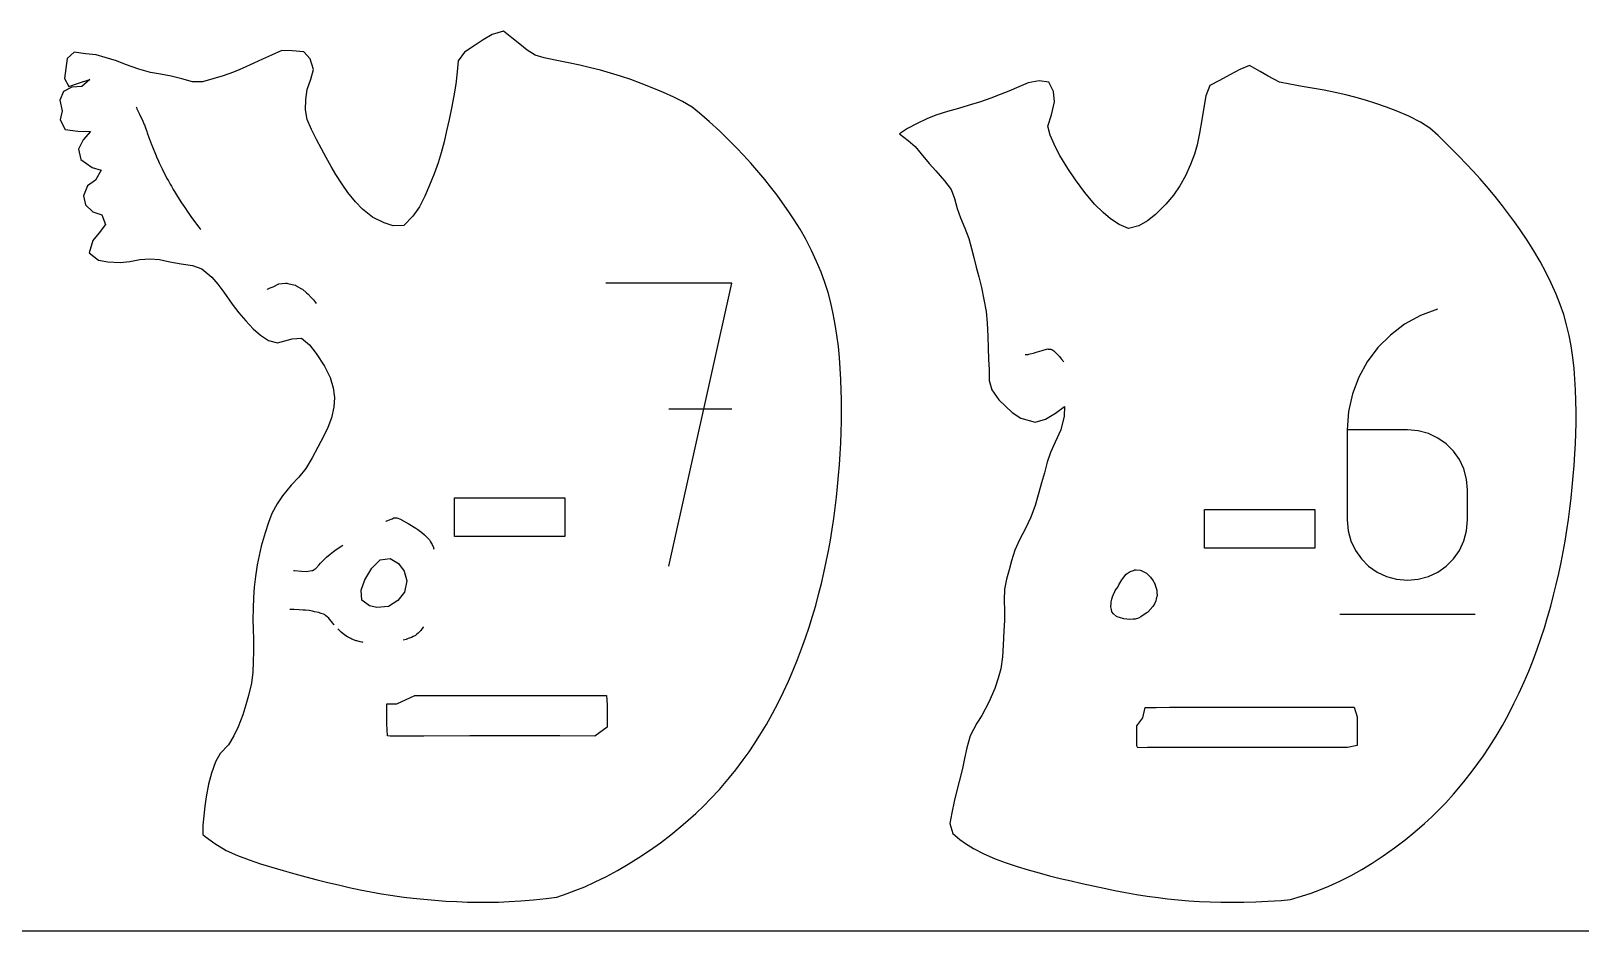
# Model space of a CAD drawing. Extents: x 0 to 300, y 0 to 147.
# Drawn here: x 144.8 to 230.6, y 0 to 49.8 of the extents above; entities that cross this region are included whole.
import ezdxf

# ---------------------------------------------------------------- set-up
doc = ezdxf.new("R2010")
doc.units = 0

msp = doc.modelspace()

# ---------------------------------------------------------------- linework, layer by layer
at = {"layer": 'annotation', "color": 1}
for p, q in [((150.658497, 45.575732), (150.671092, 45.549721)), ((150.671092, 45.549721), (150.705741, 45.475158)), ((150.705741, 45.475158), (150.780076, 45.323138)), ((150.780076, 45.323138), (150.849796, 45.172718)), ((150.849796, 45.172718), (150.871949, 45.123061)), ((150.871949, 45.123061), (150.971948, 44.907841)), ((150.971948, 44.907841), (151.02196, 44.786033)), ((151.02196, 44.786033), (151.082944, 44.646917)), ((151.082944, 44.646917), (151.115664, 44.574242)), ((151.115664, 44.574242), (151.174031, 44.417798)), ((151.174031, 44.417798), (151.249655, 44.205787)), ((151.249655, 44.205787), (151.274684, 44.141857)), ((151.274684, 44.141857), (151.368895, 43.877401)), ((151.368895, 43.877401), (151.386817, 43.831295)), ((151.386817, 43.831295), (151.402285, 43.791005)), ((151.402285, 43.791005), (151.507739, 43.501639)), ((151.507739, 43.501639), (151.521348, 43.46714)), ((151.521348, 43.46714), (151.632789, 43.176533)), ((151.632789, 43.176533), (151.648759, 43.138653)), ((151.648759, 43.138653), (151.760594, 42.866266)), ((151.760594, 42.866266), (151.784497, 42.812901)), ((151.784497, 42.812901), (151.893784, 42.564769)), ((151.893784, 42.564769), (151.931106, 42.486547)), ((151.931106, 42.486547), (152.037473, 42.260249)), ((152.037473, 42.260249), (152.092449, 42.152077)), ((152.092449, 42.152077), (152.196259, 41.943714)), ((152.196259, 41.943714), (152.266039, 41.813953)), ((152.266039, 41.813953), (152.366609, 41.62195)), ((152.366609, 41.62195), (152.442578, 41.487144)), ((152.442578, 41.487144), (152.540967, 41.307055)), ((152.540967, 41.307055), (152.614072, 41.182402)), ((152.614072, 41.182402), (152.713823, 41.006474)), ((152.713823, 41.006474), (152.782093, 40.896283)), ((152.782093, 40.896283), (152.88924, 40.714733)), ((152.88924, 40.714733), (152.954769, 40.614576)), ((152.954769, 40.614576), (153.078164, 40.414039)), ((153.078164, 40.414039), (153.137937, 40.325778)), ((153.137937, 40.325778), (153.290069, 40.086386)), ((153.290069, 40.086386), (153.349568, 40.00309)), ((153.349568, 40.00309), (153.510742, 39.759622)), ((153.510742, 39.759622), (153.573945, 39.67329)), ((153.573945, 39.67329), (153.727258, 39.450366)), ((153.727258, 39.450366), (153.789859, 39.368713)), ((153.789859, 39.368713), (153.936224, 39.165794)), ((153.936224, 39.165794), (153.996831, 39.090183)), ((153.996831, 39.090183), (154.125087, 38.919823)), ((154.125087, 38.919823), (154.192614, 38.836842)), ((154.192614, 38.836842), (154.222123, 38.796173)), ((157.911348, 35.485163), (157.92023, 35.491293)), ((157.92023, 35.491293), (158.065181, 35.572228)), ((158.065181, 35.572228), (158.239915, 35.630267)), ((158.239915, 35.630267), (158.559612, 35.783214)), ((158.559612, 35.783214), (158.918624, 35.824925)), ((158.918624, 35.824925), (159.001583, 35.828338)), ((159.001583, 35.828338), (159.057311, 35.80458)), ((159.057311, 35.80458), (159.463962, 35.71509)), ((159.463962, 35.71509), (159.473432, 35.707943)), ((159.473432, 35.707943), (159.511614, 35.687452)), ((159.511614, 35.687452), (159.808104, 35.519513)), ((159.808104, 35.519513), (159.866296, 35.495488)), ((159.866296, 35.495488), (160.089386, 35.291096)), ((160.089386, 35.291096), (160.180904, 35.225278)), ((160.180904, 35.225278), (160.336432, 35.026806)), ((183.60691, 35.822508), (176.648145, 35.822508)), ((180.128018, 20.173875), (183.60691, 35.822508)), ((160.336432, 35.026806), (160.472667, 34.90642)), ((160.472667, 34.90642), (160.58141, 34.760175)), ((160.58141, 34.760175), (160.615971, 34.701081)), ((222.659069, 34.392781), (221.705152, 34.03512)), ((222.659069, 34.392781), (222.659069, 34.392781)), ((220.829809, 33.553214), (220.042024, 32.959138)), ((221.705152, 34.03512), (220.829809, 33.553214)), ((220.042024, 32.959138), (219.350783, 32.264964)), ((199.833543, 31.887207), (199.980289, 31.886001)), ((199.980289, 31.886001), (200.0075, 31.884908)), ((200.0075, 31.884908), (200.047111, 31.897662)), ((200.047111, 31.897662), (200.359636, 31.975939)), ((200.359636, 31.975939), (200.397976, 31.99015)), ((200.397976, 31.99015), (200.778828, 32.102792)), ((200.778828, 32.102792), (200.789535, 32.106344)), ((200.789535, 32.106344), (200.888163, 32.132297)), ((200.888163, 32.132297), (201.095692, 32.186581)), ((201.095692, 32.186581), (201.109964, 32.1826)), ((201.109964, 32.1826), (201.267144, 32.178124)), ((201.267144, 32.178124), (201.309925, 32.149568)), ((201.309925, 32.149568), (201.420059, 32.076202)), ((201.420059, 32.076202), (201.438135, 32.064125)), ((201.438135, 32.064125), (201.441461, 32.061887)), ((201.441461, 32.061887), (201.47748, 32.027425)), ((201.47748, 32.027425), (201.691253, 31.825801)), ((201.691253, 31.825801), (201.744631, 31.768937)), ((201.744631, 31.768937), (201.840478, 31.650567)), ((219.350783, 32.264964), (218.765073, 31.482767)), ((201.840478, 31.650567), (201.982121, 31.483361)), ((218.765073, 31.482767), (218.293879, 30.624621)), ((218.293879, 30.624621), (217.946186, 29.7026)), ((217.946186, 29.7026), (217.730981, 28.728777)), ((183.60691, 28.85393), (180.128018, 28.85393)), ((217.730981, 28.728777), (217.65725, 27.715226)), ((217.65725, 27.715226), (217.65725, 22.731274)), ((220.987094, 27.715226), (217.65725, 27.715226)), ((221.585974, 27.661781), (220.987094, 27.715226)), ((222.1495, 27.507643), (221.585974, 27.661781)), ((222.668298, 27.262108), (222.1495, 27.507643)), ((223.132996, 26.93447), (222.668298, 27.262108)), ((223.534221, 26.534025), (223.132996, 26.93447)), ((223.862601, 26.070069), (223.534221, 26.534025)), ((224.108762, 25.551896), (223.862601, 26.070069)), ((224.263332, 24.988803), (224.108762, 25.551896)), ((224.316938, 24.390084), (224.263332, 24.988803)), ((224.316938, 22.731274), (224.316938, 24.390084)), ((224.316938, 24.390084), (224.316938, 24.390084)), ((164.478798, 22.657652), (164.488413, 22.662174)), ((164.488413, 22.662174), (164.616305, 22.722175)), ((164.616305, 22.722175), (164.813844, 22.801475)), ((164.813844, 22.801475), (164.913061, 22.839785)), ((164.913061, 22.839785), (165.03602, 22.845894)), ((165.03602, 22.845894), (165.081965, 22.850852)), ((165.081965, 22.850852), (165.276522, 22.771583)), ((165.276522, 22.771583), (165.313664, 22.755065)), ((165.313664, 22.755065), (165.340477, 22.739771)), ((165.340477, 22.739771), (165.705446, 22.537031)), ((165.705446, 22.537031), (166.126861, 22.271734)), ((217.65725, 22.731274), (217.65725, 22.731274)), ((217.65725, 22.731274), (217.711011, 22.132265)), ((224.263332, 22.132265), (224.316938, 22.731274)), ((166.126861, 22.271734), (166.191907, 22.231648)), ((166.191907, 22.231648), (166.239898, 22.19759)), ((166.239898, 22.19759), (166.458964, 22.034893)), ((166.458964, 22.034893), (166.605024, 21.915998)), ((166.605024, 21.915998), (166.670873, 21.856042)), ((166.670873, 21.856042), (166.824656, 21.696175)), ((166.824656, 21.696175), (166.880179, 21.628083)), ((166.880179, 21.628083), (166.948763, 21.530712)), ((166.948763, 21.530712), (167.007282, 21.431977)), ((217.711011, 22.132265), (217.865968, 21.568393)), ((217.865968, 21.568393), (218.112632, 21.049094)), ((223.862601, 21.049094), (224.108762, 21.568393)), ((224.108762, 21.568393), (224.263332, 22.132265)), ((161.055233, 20.541208), (161.182309, 20.670316)), ((161.182309, 20.670316), (161.387984, 20.843466)), ((161.387984, 20.843466), (161.573747, 20.993436)), ((161.573747, 20.993436), (161.726641, 21.097966)), ((161.726641, 21.097966), (162.037794, 21.297499)), ((162.037794, 21.297499), (162.054098, 21.30687)), ((162.054098, 21.30687), (162.07734, 21.319083)), ((162.07734, 21.319083), (162.100573, 21.332032)), ((167.007282, 21.431977), (167.039165, 21.367002)), ((167.039165, 21.367002), (167.10637, 21.207165)), ((167.10637, 21.207165), (167.117855, 21.173614)), ((167.117855, 21.173614), (167.133911, 21.119625)), ((218.112632, 21.049094), (218.441514, 20.583803)), ((218.441514, 20.583803), (218.843126, 20.181954)), ((223.132996, 20.181954), (223.534221, 20.583803)), ((223.534221, 20.583803), (223.862601, 21.049094)), ((159.36762, 19.933428), (159.388631, 19.930223)), ((159.388631, 19.930223), (159.412641, 19.932041)), ((159.412641, 19.932041), (159.804505, 19.894213)), ((159.804505, 19.894213), (160.110569, 19.888637)), ((160.110569, 19.888637), (160.172677, 19.897388)), ((160.172677, 19.897388), (160.379875, 19.927167)), ((160.379875, 19.927167), (160.430457, 19.940507)), ((160.430457, 19.940507), (160.461599, 19.957271)), ((160.461599, 19.957271), (160.570116, 20.021278)), ((160.570116, 20.021278), (160.587074, 20.030006)), ((160.587074, 20.030006), (160.600181, 20.044424)), ((160.600181, 20.044424), (160.765322, 20.226918)), ((160.765322, 20.226918), (160.8514, 20.335111)), ((160.8514, 20.335111), (161.055233, 20.541208)), ((205.240147, 19.494932), (205.428629, 19.731048)), ((205.428629, 19.731048), (205.490532, 19.777535)), ((205.490532, 19.777535), (205.65207, 19.880539)), ((205.65207, 19.880539), (205.841794, 19.93573)), ((205.841794, 19.93573), (205.906586, 19.967574)), ((205.906586, 19.967574), (205.975992, 19.975906)), ((205.975992, 19.975906), (206.201445, 19.95694)), ((206.201445, 19.95694), (206.252389, 19.938026)), ((206.252389, 19.938026), (206.551915, 19.780054)), ((206.551915, 19.780054), (206.66034, 19.681612)), ((218.843126, 20.181954), (219.307979, 19.852981)), ((219.307979, 19.852981), (219.826584, 19.606319)), ((222.1495, 19.606319), (222.668298, 19.852981)), ((222.668298, 19.852981), (223.132996, 20.181954)), ((204.826986, 18.824039), (204.959684, 19.017923)), ((204.959684, 19.017923), (205.02616, 19.14831)), ((205.02616, 19.14831), (205.195895, 19.428032)), ((205.195895, 19.428032), (205.240147, 19.494932)), ((206.66034, 19.681612), (206.766131, 19.571164)), ((206.766131, 19.571164), (206.927825, 19.35653)), ((206.927825, 19.35653), (206.981129, 19.250941)), ((206.981129, 19.250941), (207.009442, 19.189754)), ((207.009442, 19.189754), (207.043592, 19.071246)), ((207.043592, 19.071246), (207.117564, 18.847024)), ((219.826584, 19.606319), (220.389452, 19.451403)), ((220.389452, 19.451403), (220.987094, 19.397668)), ((220.987094, 19.397668), (221.585974, 19.451403)), ((220.987094, 19.397668), (220.987094, 19.397668)), ((221.585974, 19.451403), (222.1495, 19.606319)), ((204.588296, 17.920745), (204.59881, 18.099231)), ((204.59881, 18.099231), (204.601931, 18.203117)), ((204.601931, 18.203117), (204.637558, 18.346677)), ((204.637558, 18.346677), (204.669424, 18.483148)), ((204.669424, 18.483148), (204.709561, 18.567339)), ((204.709561, 18.567339), (204.801166, 18.7801)), ((204.801166, 18.7801), (204.826986, 18.824039)), ((207.001296, 18.09754), (206.911057, 17.949038)), ((207.073511, 18.255992), (207.001296, 18.09754)), ((207.096446, 18.366539), (207.073511, 18.255992)), ((207.135143, 18.546222), (207.096446, 18.366539)), ((207.117564, 18.847024), (207.127354, 18.720949)), ((207.127354, 18.720949), (207.135143, 18.546222)), ((159.337739, 17.773678), (159.160814, 17.771175)), ((159.399902, 17.775864), (159.337739, 17.773678)), ((159.685268, 17.767013), (159.399902, 17.775864)), ((159.902646, 17.746153), (159.685268, 17.767013)), ((160.036329, 17.740093), (159.902646, 17.746153)), ((160.224383, 17.715756), (160.036329, 17.740093)), ((160.408065, 17.686608), (160.224383, 17.715756)), ((160.526107, 17.656227), (160.408065, 17.686608)), ((160.773685, 17.609032), (160.526107, 17.656227)), ((160.844971, 17.576942), (160.773685, 17.609032)), ((161.075463, 17.509111), (160.844971, 17.576942)), ((161.137405, 17.451639), (161.075463, 17.509111)), ((161.312625, 17.293742), (161.137405, 17.451639)), ((161.349751, 17.252332), (161.312625, 17.293742)), ((161.367471, 17.227473), (161.349751, 17.252332)), ((161.535584, 17.03078), (161.367471, 17.227473)), ((204.620472, 17.781582), (204.588296, 17.920745)), ((204.643934, 17.65393), (204.620472, 17.781582)), ((204.719022, 17.538892), (204.643934, 17.65393)), ((204.884785, 17.397209), (204.719022, 17.538892)), ((204.981403, 17.350147), (204.884785, 17.397209)), ((205.05396, 17.331172), (204.981403, 17.350147)), ((205.29543, 17.260617), (205.05396, 17.331172)), ((205.461406, 17.238856), (205.29543, 17.260617)), ((205.617916, 17.222133), (205.461406, 17.238856)), ((205.812627, 17.23615), (205.617916, 17.222133)), ((205.921604, 17.243183), (205.812627, 17.23615)), ((206.113445, 17.303442), (205.921604, 17.243183)), ((206.24154, 17.365507), (206.113445, 17.303442)), ((206.598834, 17.610969), (206.24154, 17.365507)), ((206.627547, 17.636884), (206.598834, 17.610969)), ((206.911057, 17.949038), (206.627547, 17.636884)), ((217.240196, 17.523279), (224.737753, 17.523279)), ((161.601398, 16.946623), (161.535584, 17.03078)), ((161.612366, 16.934819), (161.601398, 16.946623)), ((161.855701, 16.665722), (161.810959, 16.716994)), ((161.99519, 16.531508), (161.855701, 16.665722)), ((162.104155, 16.430123), (161.99519, 16.531508)), ((162.265079, 16.31591), (162.104155, 16.430123)), ((162.345263, 16.261281), (162.265079, 16.31591)), ((166.105591, 16.348143), (165.984771, 16.284002)), ((166.170329, 16.398837), (166.105591, 16.348143)), ((166.267125, 16.475508), (166.170329, 16.398837)), ((166.321514, 16.53253), (166.267125, 16.475508)), ((166.407144, 16.626571), (166.321514, 16.53253)), ((166.450751, 16.681896), (166.407144, 16.626571)), ((166.536781, 16.799941), (166.450751, 16.681896)), ((166.550776, 16.820648), (166.536781, 16.799941)), ((162.528082, 16.169874), (162.345263, 16.261281)), ((162.590227, 16.139463), (162.528082, 16.169874)), ((162.826288, 16.05342), (162.590227, 16.139463)), ((162.861026, 16.041341), (162.826288, 16.05342)), ((163.052361, 15.993239), (162.861026, 16.041341)), ((163.15425, 15.967013), (163.052361, 15.993239)), ((163.17077, 15.964183), (163.15425, 15.967013)), ((163.218167, 15.95645), (163.17077, 15.964183)), ((165.594654, 16.127792), (165.439558, 16.084965)), ((165.708179, 16.169329), (165.594654, 16.127792)), ((165.898502, 16.238724), (165.708179, 16.169329)), ((165.984771, 16.284002), (165.898502, 16.238724))]:
    msp.add_line(p, q, dxfattribs=at)
at = {"layer": 'boundary', "color": 5}
for p, q in [((170.99043, 49.771549), (170.345865, 49.576032)), ((171.434804, 49.393684), (170.99043, 49.771549)), ((169.408072, 48.990533), (168.826234, 48.600701)), ((169.865162, 49.280987), (169.408072, 48.990533)), ((170.345865, 49.576032), (169.865162, 49.280987)), ((171.878828, 49.036662), (171.434804, 49.393684)), ((172.299595, 48.720252), (171.878828, 49.036662)), ((146.846715, 48.25929), (146.761924, 47.69838)), ((147.231953, 48.609694), (146.846715, 48.25929)), ((147.859749, 48.509763), (147.231953, 48.609694)), ((148.453651, 48.452747), (147.859749, 48.509763)), ((148.950591, 48.313663), (148.453651, 48.452747)), ((149.571072, 48.124643), (148.950591, 48.313663)), ((150.069734, 47.920187), (149.571072, 48.124643)), ((157.650556, 48.212581), (157.165295, 47.993144)), ((158.152612, 48.444613), (157.650556, 48.212581)), ((158.711549, 48.692067), (158.152612, 48.444613)), ((159.292332, 48.674725), (158.711549, 48.692067)), ((159.931051, 48.615447), (159.292332, 48.674725)), ((160.28247, 48.227891), (159.931051, 48.615447)), ((160.473566, 47.634744), (160.28247, 48.227891)), ((168.473368, 48.122028), (168.419438, 47.517955)), ((168.826234, 48.600701), (168.473368, 48.122028)), ((172.727305, 48.433844), (172.299595, 48.720252)), ((173.234666, 48.296454), (172.727305, 48.433844)), ((173.845501, 48.164517), (173.234666, 48.296454)), ((174.579038, 48.013452), (173.845501, 48.164517)), ((146.761924, 47.69838), (146.692833, 47.151729)), ((150.817158, 47.654755), (150.069734, 47.920187)), ((151.450063, 47.473099), (150.817158, 47.654755)), ((152.009422, 47.382853), (151.450063, 47.473099)), ((152.597021, 47.278324), (152.009422, 47.382853)), ((153.195497, 47.124567), (152.597021, 47.278324)), ((155.477943, 47.297181), (154.908202, 47.122144)), ((156.046275, 47.498382), (155.477943, 47.297181)), ((156.524116, 47.703542), (156.046275, 47.498382)), ((157.165295, 47.993144), (156.524116, 47.703542)), ((160.329349, 47.108364), (160.473566, 47.634744)), ((168.419438, 47.517955), (168.336969, 46.840339)), ((175.212672, 47.879045), (174.579038, 48.013452)), ((175.786667, 47.741577), (175.212672, 47.879045)), ((176.348838, 47.597841), (175.786667, 47.741577)), ((176.897535, 47.445859), (176.348838, 47.597841)), ((177.447452, 47.275752), (176.897535, 47.445859)), ((178.022679, 47.083052), (177.447452, 47.275752)), ((211.157686, 47.338984), (210.586877, 47.039006)), ((211.717302, 47.636784), (211.157686, 47.338984)), ((212.248046, 47.856676), (211.717302, 47.636784)), ((212.833788, 47.531552), (212.248046, 47.856676)), ((213.284499, 47.276856), (212.833788, 47.531552)), ((213.912314, 46.95026), (213.284499, 47.276856)), ((146.631942, 46.427686), (146.438603, 45.9453)), ((147.104927, 46.67285), (146.631942, 46.427686)), ((146.692833, 47.151729), (146.929903, 46.697263)), ((146.929903, 46.697263), (147.476385, 46.894838)), ((147.649053, 46.707784), (147.104927, 46.67285)), ((147.476385, 46.894838), (148.091169, 47.094214)), ((148.091169, 47.094214), (147.649053, 46.707784)), ((153.775674, 46.953724), (153.195497, 47.124567)), ((154.334493, 46.969644), (153.775674, 46.953724)), ((154.908202, 47.122144), (154.334493, 46.969644)), ((160.04554, 45.988607), (160.128007, 46.542523)), ((160.128007, 46.542523), (160.329349, 47.108364)), ((168.336969, 46.840339), (168.232327, 46.179432)), ((178.606847, 46.870971), (178.022679, 47.083052)), ((179.213624, 46.635237), (178.606847, 46.870971)), ((179.827761, 46.379057), (179.213624, 46.635237)), ((180.40525, 46.113459), (179.827761, 46.379057)), ((198.944292, 46.450057), (198.458891, 46.253284)), ((199.486516, 46.680288), (198.944292, 46.450057)), ((200.012737, 46.904917), (199.486516, 46.680288)), ((200.606956, 47.018289), (200.012737, 46.904917)), ((201.147653, 46.933356), (200.606956, 47.018289)), ((201.414599, 46.424698), (201.147653, 46.933356)), ((201.462806, 45.845769), (201.414599, 46.424698)), ((210.047705, 46.749198), (209.832407, 46.178423)), ((210.586877, 47.039006), (210.047705, 46.749198)), ((214.479833, 46.830591), (213.912314, 46.95026)), ((215.16611, 46.708271), (214.479833, 46.830591)), ((215.835958, 46.597295), (215.16611, 46.708271)), ((216.390772, 46.496702), (215.835958, 46.597295)), ((216.995367, 46.373498), (216.390772, 46.496702)), ((217.578062, 46.244576), (216.995367, 46.373498)), ((146.438603, 45.9453), (146.565266, 45.360935)), ((160.023294, 45.410178), (160.04554, 45.988607)), ((168.106021, 45.503461), (167.976398, 44.870213)), ((168.232327, 46.179432), (168.106021, 45.503461)), ((180.889416, 45.881655), (180.40525, 46.113459)), ((181.416224, 45.558205), (180.889416, 45.881655)), ((181.831015, 45.22302), (181.416224, 45.558205)), ((196.151602, 45.489485), (195.553255, 45.313695)), ((196.686868, 45.649105), (196.151602, 45.489485)), ((197.3702, 45.862628), (196.686868, 45.649105)), ((197.935868, 46.056313), (197.3702, 45.862628)), ((198.458891, 46.253284), (197.935868, 46.056313)), ((201.289633, 45.131327), (201.462806, 45.845769)), ((209.728348, 45.543926), (209.614192, 44.856408)), ((209.832407, 46.178423), (209.728348, 45.543926)), ((218.076744, 46.117134), (217.578062, 46.244576)), ((218.65929, 45.950014), (218.076744, 46.117134)), ((219.234564, 45.768968), (218.65929, 45.950014)), ((219.823158, 45.563552), (219.234564, 45.768968)), ((220.466021, 45.31735), (219.823158, 45.563552)), ((146.565266, 45.360935), (146.460233, 44.853973)), ((146.460233, 44.853973), (146.741591, 44.326186)), ((160.117375, 44.87252), (160.023294, 45.410178)), ((160.353575, 44.322922), (160.117375, 44.87252)), ((167.976398, 44.870213), (167.837745, 44.250734)), ((182.378475, 44.753879), (181.831015, 45.22302)), ((182.945192, 44.230365), (182.378475, 44.753879)), ((193.859111, 44.654323), (193.322409, 44.372944)), ((194.398629, 44.921129), (193.859111, 44.654323)), ((194.901729, 45.122886), (194.398629, 44.921129)), ((195.553255, 45.313695), (194.901729, 45.122886)), ((201.095193, 44.509307), (201.289633, 45.131327)), ((209.614192, 44.856408), (209.483708, 44.124686)), ((221.067441, 45.059162), (220.466021, 45.31735)), ((221.717765, 44.735231), (221.067441, 45.059162)), ((222.226895, 44.401194), (221.717765, 44.735231)), ((146.741591, 44.326186), (147.43776, 44.239645)), ((147.43776, 44.239645), (148.143407, 44.206533)), ((147.720904, 43.753388), (147.472181, 43.229134)), ((148.143407, 44.206533), (147.720904, 43.753388)), ((160.634232, 43.767564), (160.353575, 44.322922)), ((160.911256, 43.253749), (160.634232, 43.767564)), ((167.837745, 44.250734), (167.691543, 43.638148)), ((183.376122, 43.813254), (182.945192, 44.230365)), ((183.877584, 43.305397), (183.376122, 43.813254)), ((193.322409, 44.372944), (192.880925, 44.078295)), ((192.880925, 44.078295), (193.373153, 43.718471)), ((201.221274, 44.007041), (201.095193, 44.509307)), ((201.514811, 43.347976), (201.221274, 44.007041)), ((209.483708, 44.124686), (209.350736, 43.48262)), ((222.680325, 43.99374), (222.226895, 44.401194)), ((223.245446, 43.446107), (222.680325, 43.99374)), ((147.472181, 43.229134), (147.605731, 42.658328)), ((161.176835, 42.773187), (160.911256, 43.253749)), ((167.536035, 43.038738), (167.361096, 42.480558)), ((167.691543, 43.638148), (167.536035, 43.038738)), ((184.259813, 42.903774), (183.877584, 43.305397)), ((184.666891, 42.459105), (184.259813, 42.903774)), ((193.373153, 43.718471), (193.762224, 43.37917)), ((193.762224, 43.37917), (194.094715, 42.974861)), ((194.094715, 42.974861), (194.537123, 42.452745)), ((201.757411, 42.883838), (201.514811, 43.347976)), ((202.194092, 42.161654), (201.757411, 42.883838)), ((209.210917, 42.967604), (208.994596, 42.38173)), ((209.350736, 43.48262), (209.210917, 42.967604)), ((223.836662, 42.848131), (223.245446, 43.446107)), ((147.605731, 42.658328), (148.225686, 42.220947)), ((148.225686, 42.220947), (148.728893, 42.069476)), ((148.728893, 42.069476), (148.4036, 41.522454)), ((161.456987, 42.279959), (161.176835, 42.773187)), ((161.714741, 41.833001), (161.456987, 42.279959)), ((167.361096, 42.480558), (167.13827, 41.877239)), ((185.004467, 42.069825), (184.666891, 42.459105)), ((185.430984, 41.562147), (185.004467, 42.069825)), ((194.537123, 42.452745), (194.905596, 42.031463)), ((194.905596, 42.031463), (195.371662, 41.488732)), ((202.623243, 41.5367), (202.194092, 42.161654)), ((208.994596, 42.38173), (208.711623, 41.768219)), ((224.254106, 42.413425), (223.836662, 42.848131)), ((224.617605, 42.025023), (224.254106, 42.413425)), ((225.011841, 41.595373), (224.617605, 42.025023)), ((147.963457, 41.217352), (147.739997, 40.655669)), ((148.4036, 41.522454), (147.963457, 41.217352)), ((162.060156, 41.292661), (161.714741, 41.833001)), ((162.374245, 40.83633), (162.060156, 41.292661)), ((166.890135, 41.250194), (166.63635, 40.637489)), ((167.13827, 41.877239), (166.890135, 41.250194)), ((185.758845, 41.153306), (185.430984, 41.562147)), ((195.371662, 41.488732), (195.751036, 41.015068)), ((203.135528, 40.849351), (202.623243, 41.5367)), ((208.40287, 41.20732), (208.04463, 40.696926)), ((208.711623, 41.768219), (208.40287, 41.20732)), ((225.369013, 41.188598), (225.011841, 41.595373)), ((225.846806, 40.610801), (225.369013, 41.188598)), ((147.739997, 40.655669), (147.859238, 40.149613)), ((162.791282, 40.321081), (162.374245, 40.83633)), ((163.179451, 39.91859), (162.791282, 40.321081)), ((166.63635, 40.637489), (166.339879, 40.05246)), ((186.112265, 40.694376), (185.758845, 41.153306)), ((186.423262, 40.269566), (186.112265, 40.694376)), ((195.751036, 41.015068), (195.927583, 40.500685)), ((195.927583, 40.500685), (196.079431, 39.94858)), ((203.683314, 40.196202), (203.135528, 40.849351)), ((208.04463, 40.696926), (207.620071, 40.199386)), ((226.249603, 40.102851), (225.846806, 40.610801)), ((147.859238, 40.149613), (148.267933, 39.768271)), ((148.267933, 39.768271), (148.761568, 39.600651)), ((148.761568, 39.600651), (148.971967, 39.076616)), ((163.741066, 39.469112), (163.179451, 39.91859)), ((164.375473, 39.165795), (163.741066, 39.469112)), ((165.972556, 39.5326), (165.473158, 39.020261)), ((166.339879, 40.05246), (165.972556, 39.5326)), ((186.77252, 39.771684), (186.423262, 40.269566)), ((187.062495, 39.337575), (186.77252, 39.771684)), ((196.079431, 39.94858), (196.264165, 39.444448)), ((196.264165, 39.444448), (196.506085, 38.867957)), ((204.14883, 39.735817), (203.683314, 40.196202)), ((204.567064, 39.39343), (204.14883, 39.735817)), ((207.050441, 39.629313), (206.61273, 39.267205)), ((207.620071, 40.199386), (207.050441, 39.629313)), ((226.585786, 39.665722), (226.249603, 40.102851)), ((226.911326, 39.226777), (226.585786, 39.665722)), ((148.623181, 38.613798), (148.266766, 38.178699)), ((148.971967, 39.076616), (148.623181, 38.613798)), ((164.873133, 38.992632), (164.375473, 39.165795)), ((165.473158, 39.020261), (164.873133, 38.992632)), ((187.393432, 38.808149), (187.062495, 39.337575)), ((187.70077, 38.259219), (187.393432, 38.808149)), ((196.506085, 38.867957), (196.720583, 38.294248)), ((205.036296, 39.073133), (204.567064, 39.39343)), ((205.564225, 38.851788), (205.036296, 39.073133)), ((206.133804, 38.99493), (205.564225, 38.851788)), ((206.61273, 39.267205), (206.133804, 38.99493)), ((227.228933, 38.779496), (226.911326, 39.226777)), ((227.619588, 38.196525), (227.228933, 38.779496)), ((148.266766, 38.178699), (148.063871, 37.501433)), ((188.018864, 37.637184), (187.70077, 38.259219)), ((196.720583, 38.294248), (196.869952, 37.743463)), ((196.869952, 37.743463), (196.997311, 37.240277)), ((227.978845, 37.623484), (227.619588, 38.196525)), ((148.063871, 37.501433), (148.572922, 37.093868)), ((148.572922, 37.093868), (149.086046, 37.005274)), ((149.086046, 37.005274), (149.778158, 36.964677)), ((149.778158, 36.964677), (150.309329, 37.019925)), ((150.309329, 37.019925), (150.859539, 37.131826)), ((150.859539, 37.131826), (151.416254, 37.168321)), ((151.416254, 37.168321), (151.950929, 37.128384)), ((151.950929, 37.128384), (152.515206, 37.008337)), ((152.515206, 37.008337), (153.149415, 36.894288)), ((153.149415, 36.894288), (153.775644, 36.807734)), ((188.303436, 37.024768), (188.018864, 37.637184)), ((188.546916, 36.440281), (188.303436, 37.024768)), ((196.997311, 37.240277), (197.138078, 36.714114)), ((228.323887, 37.028198), (227.978845, 37.623484)), ((228.643693, 36.430838), (228.323887, 37.028198)), ((153.775644, 36.807734), (154.298314, 36.622417)), ((154.298314, 36.622417), (154.843982, 36.158656)), ((154.843982, 36.158656), (155.175797, 35.764933)), ((188.755724, 35.872331), (188.546916, 36.440281)), ((197.138078, 36.714114), (197.282098, 36.175451)), ((197.282098, 36.175451), (197.421753, 35.5809)), ((228.937199, 35.832117), (228.643693, 36.430838)), ((155.175797, 35.764933), (155.511343, 35.322633)), ((155.511343, 35.322633), (155.977775, 34.6609)), ((188.935896, 35.307109), (188.755724, 35.872331)), ((189.090556, 34.734901), (188.935896, 35.307109)), ((197.421753, 35.5809), (197.559489, 34.919682)), ((229.207675, 35.225242), (228.937199, 35.832117)), ((229.439712, 34.644319), (229.207675, 35.225242)), ((155.977775, 34.6609), (156.345455, 34.188063)), ((189.225406, 34.137016), (189.090556, 34.734901)), ((197.559489, 34.919682), (197.678663, 34.25112)), ((229.631081, 34.08949), (229.439712, 34.644319)), ((156.345455, 34.188063), (156.724528, 33.748165)), ((156.724528, 33.748165), (157.135372, 33.305629)), ((189.337924, 33.540395), (189.225406, 34.137016)), ((189.429618, 32.942861), (189.337924, 33.540395)), ((197.678663, 34.25112), (197.733034, 33.634233)), ((197.733034, 33.634233), (197.777196, 32.883488)), ((229.794455, 33.523041), (229.631081, 34.08949)), ((229.937235, 32.928417), (229.794455, 33.523041)), ((157.135372, 33.305629), (157.536801, 32.958941)), ((157.536801, 32.958941), (157.985545, 32.661216)), ((157.985545, 32.661216), (158.486635, 32.528285)), ((158.486635, 32.528285), (159.285156, 32.745034)), ((159.285156, 32.745034), (159.816314, 32.791876)), ((159.816314, 32.791876), (160.251046, 32.411175)), ((189.505811, 32.328273), (189.429618, 32.942861)), ((197.777196, 32.883488), (197.791309, 32.251133)), ((230.048905, 32.355333), (229.937235, 32.928417)), ((160.251046, 32.411175), (160.627793, 31.943487)), ((160.627793, 31.943487), (161.075339, 31.244647)), ((189.566042, 31.717866), (189.505811, 32.328273)), ((197.791309, 32.251133), (197.813921, 31.602604)), ((230.141288, 31.722745), (230.048905, 32.355333)), ((161.075339, 31.244647), (161.383979, 30.602402)), ((189.6119, 31.111389), (189.566042, 31.717866)), ((189.645221, 30.504437), (189.6119, 31.111389)), ((197.813921, 31.602604), (197.845757, 31.048885)), ((197.845757, 31.048885), (197.854485, 30.448821)), ((230.209037, 31.112028), (230.141288, 31.722745)), ((230.257806, 30.518054), (230.209037, 31.112028)), ((161.383979, 30.602402), (161.564519, 30.030825)), ((161.564519, 30.030825), (161.625193, 29.509325)), ((189.667418, 29.894224), (189.645221, 30.504437)), ((197.854485, 30.448821), (197.992728, 29.929349)), ((230.29083, 29.920927), (230.257806, 30.518054)), ((161.625193, 29.509325), (161.587482, 28.97052)), ((189.678375, 29.385496), (189.667418, 29.894224)), ((189.682105, 28.781903), (189.678375, 29.385496)), ((197.992728, 29.929349), (198.381891, 29.380163)), ((198.381891, 29.380163), (199.120968, 28.665232)), ((230.310957, 29.311302), (230.29083, 29.920927)), ((230.318922, 28.703581), (230.310957, 29.311302)), ((161.458743, 28.3825), (161.26226, 27.84611)), ((161.587482, 28.97052), (161.458743, 28.3825)), ((189.676651, 28.180974), (189.682105, 28.781903)), ((199.120968, 28.665232), (199.600365, 28.360461)), ((199.600365, 28.360461), (200.392304, 28.148239)), ((200.392304, 28.148239), (200.968671, 28.305775)), ((200.968671, 28.305775), (201.518402, 28.629967)), ((201.518402, 28.629967), (202.011565, 29.012564)), ((202.00669, 28.478285), (201.810739, 27.723763)), ((202.011565, 29.012564), (202.00669, 28.478285)), ((230.315708, 28.097607), (230.318922, 28.703581)), ((161.26226, 27.84611), (161.046163, 27.379171)), ((189.63918, 26.98398), (189.661999, 27.582093)), ((189.661999, 27.582093), (189.676651, 28.180974)), ((201.810739, 27.723763), (201.504193, 27.033742)), ((230.282191, 26.955576), (230.302108, 27.491465)), ((230.302108, 27.491465), (230.315708, 28.097607)), ((160.70445, 26.757357), (160.388833, 26.165905)), ((161.046163, 27.379171), (160.70445, 26.757357)), ((189.608373, 26.383055), (189.63918, 26.98398)), ((201.504193, 27.033742), (201.245565, 26.462958)), ((230.251821, 26.386016), (230.282191, 26.955576)), ((160.388833, 26.165905), (160.044375, 25.571087)), ((189.522273, 25.181447), (189.569234, 25.781876)), ((189.569234, 25.781876), (189.608373, 26.383055)), ((201.058124, 25.92536), (200.918698, 25.33742)), ((201.245565, 26.462958), (201.058124, 25.92536)), ((230.163483, 25.14915), (230.21128, 25.751033)), ((230.21128, 25.751033), (230.251821, 26.386016)), ((159.655646, 25.09164), (159.23293, 24.657379)), ((160.044375, 25.571087), (159.655646, 25.09164)), ((189.467666, 24.584028), (189.522273, 25.181447)), ((200.918698, 25.33742), (200.752769, 24.789255)), ((230.107886, 24.548768), (230.163483, 25.14915)), ((158.752989, 24.069891), (158.462076, 23.632218)), ((159.23293, 24.657379), (158.752989, 24.069891)), ((189.405209, 23.990314), (189.467666, 24.584028)), ((200.595377, 24.250466), (200.391335, 23.537293)), ((200.752769, 24.789255), (200.595377, 24.250466)), ((230.044521, 23.94989), (230.107886, 24.548768)), ((158.462076, 23.632218), (158.169336, 23.082293)), ((189.254827, 22.808204), (189.334457, 23.399171)), ((189.334457, 23.399171), (189.405209, 23.990314)), ((200.391335, 23.537293), (200.15903, 22.885703)), ((229.894023, 22.756411), (229.973304, 23.35239)), ((229.973304, 23.35239), (230.044521, 23.94989)), ((157.985232, 22.587139), (157.797386, 22.02683)), ((158.169336, 23.082293), (157.985232, 22.587139)), ((189.165691, 22.214988), (189.254827, 22.808204)), ((200.15903, 22.885703), (199.863839, 22.260197)), ((229.806215, 22.160944), (229.894023, 22.756411)), ((157.797386, 22.02683), (157.583067, 21.275339)), ((188.957281, 21.016671), (189.066552, 21.617616)), ((189.066552, 21.617616), (189.165691, 22.214988)), ((199.529475, 21.631122), (199.270877, 21.05711)), ((199.863839, 22.260197), (199.529475, 21.631122)), ((229.603157, 20.968233), (229.709429, 21.565098)), ((229.709429, 21.565098), (229.806215, 22.160944)), ((157.461226, 20.761282), (157.359033, 20.247886)), ((157.583067, 21.275339), (157.461226, 20.761282)), ((188.837813, 20.414196), (188.957281, 21.016671)), ((199.270877, 21.05711), (199.076635, 20.471131)), ((229.486881, 20.369582), (229.603157, 20.968233)), ((157.359033, 20.247886), (157.259298, 19.604857)), ((188.567131, 19.208964), (188.707908, 19.811506)), ((188.707908, 19.811506), (188.837813, 20.414196)), ((198.947116, 19.967111), (198.812956, 19.454265)), ((199.076635, 20.471131), (198.947116, 19.967111)), ((229.222734, 19.166658), (229.360186, 19.768951)), ((229.360186, 19.768951), (229.486881, 20.369582)), ((157.194996, 19.013803), (157.156885, 18.43979)), ((157.259298, 19.604857), (157.194996, 19.013803)), ((188.415096, 18.606838), (188.567131, 19.208964)), ((198.703763, 18.911004), (198.676568, 18.286954)), ((198.812956, 19.454265), (198.703763, 18.911004)), ((229.074253, 18.563267), (229.222734, 19.166658)), ((157.156885, 18.43979), (157.129953, 17.840818)), ((188.251552, 18.005613), (188.415096, 18.606838)), ((198.676568, 18.286954), (198.697832, 17.710705)), ((228.914525, 17.959607), (229.074253, 18.563267)), ((157.129953, 17.840818), (157.113311, 17.245557)), ((157.113311, 17.245557), (157.124641, 16.67456)), ((187.888612, 16.806557), (188.076217, 17.405601)), ((188.076217, 17.405601), (188.251552, 18.005613)), ((198.696481, 17.164497), (198.664857, 16.603256)), ((198.697832, 17.710705), (198.696481, 17.164497)), ((228.562317, 16.762214), (228.743575, 17.357499)), ((228.743575, 17.357499), (228.914525, 17.959607)), ((157.124641, 16.67456), (157.144031, 16.164844)), ((187.688146, 16.208034), (187.888612, 16.806557)), ((198.664857, 16.603256), (198.626279, 15.799462)), ((228.370698, 16.177754), (228.562317, 16.762214)), ((157.150597, 15.47091), (157.138358, 14.877329)), ((157.144031, 16.164844), (157.150597, 15.47091)), ((187.246915, 15.014116), (187.47441, 15.610383)), ((187.47441, 15.610383), (187.688146, 16.208034)), ((198.626279, 15.799462), (198.587062, 15.164166)), ((227.935318, 14.976757), (228.162035, 15.583164)), ((228.162035, 15.583164), (228.370698, 16.177754)), ((157.138358, 14.877329), (157.117858, 14.316239)), ((187.00455, 14.418448), (187.246915, 15.014116)), ((198.587062, 15.164166), (198.485529, 14.500319)), ((227.69499, 14.373858), (227.935318, 14.976757)), ((157.117858, 14.316239), (157.037074, 13.699411)), ((186.468693, 13.22224), (186.745689, 13.821621)), ((186.745689, 13.821621), (187.00455, 14.418448)), ((198.354243, 13.986766), (198.156106, 13.410414)), ((198.485529, 14.500319), (198.354243, 13.986766)), ((227.169202, 13.17525), (227.440211, 13.774106)), ((227.440211, 13.774106), (227.69499, 14.373858)), ((156.869867, 13.024389), (156.73131, 12.514582)), ((157.037074, 13.699411), (156.869867, 13.024389)), ((186.173369, 12.62239), (186.468693, 13.22224)), ((198.156106, 13.410414), (197.828778, 12.650477)), ((226.879914, 12.575262), (227.169202, 13.17525)), ((156.73131, 12.514582), (156.552924, 11.961662)), ((185.523505, 11.426927), (185.859265, 12.024523)), ((185.859265, 12.024523), (186.173369, 12.62239)), ((197.828778, 12.650477), (197.452447, 11.910895)), ((226.570366, 11.972666), (226.879914, 12.575262)), ((156.305235, 11.290321), (156.070044, 10.786571)), ((156.552924, 11.961662), (156.305235, 11.290321)), ((185.162489, 10.826305), (185.523505, 11.426927)), ((197.160328, 11.486637), (196.789506, 10.788662)), ((197.452447, 11.910895), (197.160328, 11.486637)), ((225.888775, 10.768771), (226.240265, 11.369706)), ((226.240265, 11.369706), (226.570366, 11.972666)), ((155.771896, 10.298799), (155.31345, 9.819466)), ((156.070044, 10.786571), (155.771896, 10.298799)), ((184.567218, 9.916531), (184.850869, 10.339408)), ((184.850869, 10.339408), (185.162489, 10.826305)), ((196.789506, 10.788662), (196.6175, 10.129867)), ((225.512381, 10.167961), (225.888775, 10.768771)), ((155.31345, 9.819466), (155.042338, 9.349899)), ((183.836637, 8.913642), (184.241939, 9.456603)), ((184.241939, 9.456603), (184.567218, 9.916531)), ((196.490346, 9.535091), (196.365982, 8.983758)), ((196.6175, 10.129867), (196.490346, 9.535091)), ((224.886959, 9.256254), (225.191003, 9.687685)), ((225.191003, 9.687685), (225.512381, 10.167961)), ((154.829619, 8.73613), (154.66957, 8.124387)), ((155.042338, 9.349899), (154.829619, 8.73613)), ((183.491377, 8.481707), (183.836637, 8.913642)), ((196.365982, 8.983758), (196.18562, 8.264454)), ((224.102351, 8.241124), (224.572997, 8.83565)), ((224.572997, 8.83565), (224.886959, 9.256254)), ((154.66957, 8.124387), (154.542587, 7.42582)), ((182.441834, 7.314353), (182.923819, 7.83139)), ((182.923819, 7.83139), (183.491377, 8.481707)), ((196.18562, 8.264454), (196.03588, 7.69561)), ((223.540475, 7.573618), (224.102351, 8.241124)), ((154.468119, 6.90961), (154.40162, 6.366523)), ((154.542587, 7.42582), (154.468119, 6.90961)), ((181.618462, 6.501624), (182.078852, 6.945917)), ((182.078852, 6.945917), (182.441834, 7.314353)), ((195.908973, 7.168307), (195.782124, 6.538271)), ((196.03588, 7.69561), (195.908973, 7.168307)), ((222.721976, 6.698636), (223.111422, 7.094462)), ((223.111422, 7.094462), (223.540475, 7.573618)), ((154.40162, 6.366523), (154.34692, 5.854921)), ((180.796606, 5.770993), (181.206107, 6.124533)), ((181.206107, 6.124533), (181.618462, 6.501624)), ((195.782124, 6.538271), (195.680554, 5.948281)), ((221.931078, 5.943388), (222.336423, 6.3223)), ((222.336423, 6.3223), (222.721976, 6.698636)), ((154.34692, 5.854921), (154.35216, 5.328932)), ((154.35216, 5.328932), (154.484764, 5.220642)), ((154.484764, 5.220642), (155.010891, 4.833781)), ((179.666717, 4.882232), (180.24256, 5.318114)), ((180.24256, 5.318114), (180.796606, 5.770993)), ((195.680554, 5.948281), (195.836204, 5.398686)), ((195.836204, 5.398686), (196.223016, 5.067558)), ((220.871071, 5.040856), (221.402893, 5.47646)), ((221.402893, 5.47646), (221.931078, 5.943388)), ((155.010891, 4.833781), (155.640349, 4.458146)), ((155.640349, 4.458146), (156.261632, 4.172594)), ((178.46588, 4.057125), (179.062879, 4.454319)), ((179.062879, 4.454319), (179.666717, 4.882232)), ((196.223016, 5.067558), (196.542318, 4.834902)), ((196.542318, 4.834902), (196.975829, 4.565041)), ((196.975829, 4.565041), (197.552191, 4.262279)), ((219.645815, 4.148122), (220.278476, 4.594397)), ((220.278476, 4.594397), (220.871071, 5.040856)), ((156.261632, 4.172594), (156.907332, 3.926845)), ((156.907332, 3.926845), (157.538094, 3.715153)), ((157.538094, 3.715153), (158.164428, 3.52332)), ((158.164428, 3.52332), (158.798824, 3.340464)), ((177.283105, 3.346656), (177.876162, 3.690787)), ((177.876162, 3.690787), (178.46588, 4.057125)), ((197.552191, 4.262279), (198.179679, 3.99086)), ((198.179679, 3.99086), (198.790876, 3.763841)), ((198.790876, 3.763841), (199.395924, 3.563593)), ((199.395924, 3.563593), (200.005008, 3.380029)), ((218.46439, 3.402601), (219.042091, 3.752078)), ((219.042091, 3.752078), (219.645815, 4.148122)), ((158.798824, 3.340464), (159.429961, 3.165352)), ((159.429961, 3.165352), (160.053043, 2.998036)), ((160.053043, 2.998036), (160.667862, 2.837705)), ((160.667862, 2.837705), (161.267633, 2.686304)), ((161.267633, 2.686304), (161.854925, 2.545185)), ((175.474916, 2.449337), (176.01031, 2.693789)), ((176.01031, 2.693789), (176.671113, 3.018888)), ((176.671113, 3.018888), (177.283105, 3.346656)), ((200.005008, 3.380029), (200.607711, 3.210816)), ((200.607711, 3.210816), (201.187829, 3.058074)), ((201.187829, 3.058074), (201.77709, 2.911352)), ((201.77709, 2.911352), (202.378113, 2.767329)), ((202.378113, 2.767329), (202.986208, 2.626563)), ((202.986208, 2.626563), (203.601398, 2.489441)), ((216.630988, 2.476428), (217.256364, 2.764168)), ((217.256364, 2.764168), (217.875364, 3.07654)), ((217.875364, 3.07654), (218.46439, 3.402601)), ((161.854925, 2.545185), (162.447064, 2.411292)), ((162.447064, 2.411292), (163.050387, 2.283481)), ((163.050387, 2.283481), (163.644139, 2.16726)), ((163.644139, 2.16726), (164.230732, 2.062758)), ((164.230732, 2.062758), (164.738288, 1.981558)), ((164.738288, 1.981558), (165.470153, 1.878712)), ((165.470153, 1.878712), (165.981462, 1.816571)), ((165.981462, 1.816571), (166.566498, 1.75542)), ((166.566498, 1.75542), (167.1775, 1.701085)), ((171.934869, 1.665237), (172.637414, 1.721011)), ((172.637414, 1.721011), (173.343621, 1.790302)), ((173.343621, 1.790302), (173.928017, 1.875708)), ((173.928017, 1.875708), (174.512288, 2.070033)), ((174.512288, 2.070033), (174.99099, 2.249916)), ((174.99099, 2.249916), (175.474916, 2.449337)), ((203.601398, 2.489441), (204.209711, 2.359783)), ((204.209711, 2.359783), (204.804691, 2.240056)), ((204.804691, 2.240056), (205.398173, 2.128975)), ((205.398173, 2.128975), (205.992968, 2.026948)), ((205.992968, 2.026948), (206.594795, 1.9334)), ((206.594795, 1.9334), (207.201819, 1.848848)), ((207.201819, 1.848848), (207.707893, 1.786277)), ((207.707893, 1.786277), (208.304936, 1.72217)), ((208.304936, 1.72217), (208.88694, 1.671971)), ((214.006359, 1.686622), (214.511926, 1.73835)), ((214.511926, 1.73835), (215.129499, 1.924305)), ((215.129499, 1.924305), (215.657867, 2.099666)), ((215.657867, 2.099666), (216.140341, 2.27485)), ((216.140341, 2.27485), (216.630988, 2.476428)), ((167.1775, 1.701085), (167.789457, 1.656564)), ((167.789457, 1.656564), (168.392893, 1.623075)), ((168.392893, 1.623075), (168.988854, 1.600259)), ((168.988854, 1.600259), (169.568162, 1.588956)), ((169.568162, 1.588956), (170.135876, 1.588781)), ((170.135876, 1.588781), (170.696583, 1.600964)), ((170.696583, 1.600964), (171.296643, 1.627642)), ((171.296643, 1.627642), (171.934869, 1.665237)), ((208.88694, 1.671971), (209.479714, 1.633798)), ((209.479714, 1.633798), (210.082701, 1.607068)), ((210.082701, 1.607068), (210.672579, 1.592585)), ((210.672579, 1.592585), (211.26016, 1.587661)), ((211.26016, 1.587661), (211.929899, 1.593435)), ((211.929899, 1.593435), (212.593979, 1.610704)), ((212.593979, 1.610704), (213.259542, 1.640712)), ((213.259542, 1.640712), (214.006359, 1.686622))]:
    msp.add_line(p, q, dxfattribs=at)
at = {"layer": 'frame', "color": 5}
msp.add_line((0, 0), (299.72, 0), dxfattribs=at)
at = {"layer": 'hole', "color": 5}
for p, q in [((168.271926, 21.811793), (168.271926, 23.945793)), ((168.271926, 23.945793), (174.373926, 23.945793)), ((174.373926, 23.945793), (174.373926, 21.811793)), ((209.765554, 21.16951), (209.765554, 23.30351)), ((209.765554, 23.30351), (215.867554, 23.30351)), ((215.867554, 23.30351), (215.867554, 21.16951)), ((174.373926, 21.811793), (168.271926, 21.811793)), ((164.158426, 20.522788), (164.707803, 20.599264)), ((164.707803, 20.599264), (165.166682, 20.323854)), ((215.867554, 21.16951), (209.765554, 21.16951)), ((163.307551, 19.422382), (163.702238, 20.070352)), ((163.702238, 20.070352), (164.158426, 20.522788)), ((165.166682, 20.323854), (165.487526, 19.893225)), ((165.487526, 19.893225), (165.633724, 19.363215)), ((163.108336, 18.845359), (163.307551, 19.422382)), ((165.633724, 19.363215), (165.507683, 18.739847)), ((163.150337, 18.296179), (163.108336, 18.845359)), ((163.560337, 17.973494), (163.150337, 18.296179)), ((165.133921, 18.279182), (164.619788, 17.945715)), ((165.507683, 18.739847), (165.133921, 18.279182)), ((163.967808, 17.881142), (163.560337, 17.973494)), ((164.619788, 17.945715), (163.967808, 17.881142)), ((165.075178, 12.567984), (166.074493, 13.018442)), ((166.074493, 13.018442), (167.536945, 13.019227)), ((167.536945, 13.019227), (168.335873, 13.019356)), ((168.335873, 13.019356), (170.183258, 13.019222)), ((170.183258, 13.019222), (170.724334, 13.019143)), ((170.724334, 13.019143), (171.262287, 13.019114)), ((171.262287, 13.019114), (173.011628, 13.019062)), ((173.011628, 13.019062), (174.13, 13.018745)), ((174.13, 13.018745), (175.063651, 13.018529)), ((175.063651, 13.018529), (175.609383, 13.018529)), ((175.609383, 13.018529), (176.164866, 13.018456)), ((176.164866, 13.018456), (176.682599, 13.017737)), ((176.682599, 13.017737), (176.718419, 12.487766)), ((164.528152, 12.04218), (164.530041, 12.56671)), ((164.528701, 11.454657), (164.528152, 12.04218)), ((164.530041, 12.56671), (165.075178, 12.567984)), ((176.718419, 12.487766), (176.718245, 11.944971)), ((206.347593, 11.788043), (206.4801, 12.353388)), ((206.4801, 12.353388), (207.08121, 12.361978)), ((207.08121, 12.361978), (207.821806, 12.376454)), ((207.821806, 12.376454), (208.56831, 12.376952)), ((208.56831, 12.376952), (209.435476, 12.377248)), ((209.435476, 12.377248), (210.560759, 12.377168)), ((210.560759, 12.377168), (211.289158, 12.377127)), ((211.289158, 12.377127), (212.466576, 12.376758)), ((212.466576, 12.376758), (214.871486, 12.376966)), ((214.871486, 12.376966), (215.930103, 12.376535)), ((215.930103, 12.376535), (216.463618, 12.376246)), ((216.463618, 12.376246), (218.037509, 12.375258)), ((218.037509, 12.375258), (218.212547, 11.850455)), ((164.56857, 10.786985), (164.528701, 11.454657)), ((176.719545, 11.274198), (176.037072, 10.782052)), ((176.718245, 11.944971), (176.719545, 11.274198)), ((206.020576, 11.353165), (206.347593, 11.788043)), ((206.021161, 10.802347), (206.020576, 11.353165)), ((218.212547, 11.850455), (218.212618, 11.335289)), ((218.212618, 11.335289), (218.214313, 10.256068)), ((164.711184, 10.779814), (164.56857, 10.786985)), ((165.505028, 10.782255), (164.711184, 10.779814)), ((166.571829, 10.783239), (165.505028, 10.782255)), ((169.120144, 10.784109), (166.571829, 10.783239)), ((171.52654, 10.784109), (169.120144, 10.784109)), ((174.100983, 10.783927), (171.52654, 10.784109)), ((176.037072, 10.782052), (174.100983, 10.783927)), ((206.021834, 10.239497), (206.021161, 10.802347)), ((206.078062, 10.135806), (206.021834, 10.239497)), ((206.605619, 10.14019), (206.078062, 10.135806)), ((207.691449, 10.140321), (206.605619, 10.14019)), ((208.212582, 10.140911), (207.691449, 10.140321)), ((209.958873, 10.141826), (208.212582, 10.140911)), ((212.554878, 10.141826), (209.958873, 10.141826)), ((213.462917, 10.141826), (212.554878, 10.141826)), ((214.870639, 10.141827), (213.462917, 10.141826)), ((216.38045, 10.140453), (214.870639, 10.141827)), ((217.673748, 10.139156), (216.38045, 10.140453)), ((218.214313, 10.256068), (217.673748, 10.139156))]:
    msp.add_line(p, q, dxfattribs=at)

doc.saveas('drawing.dxf')
